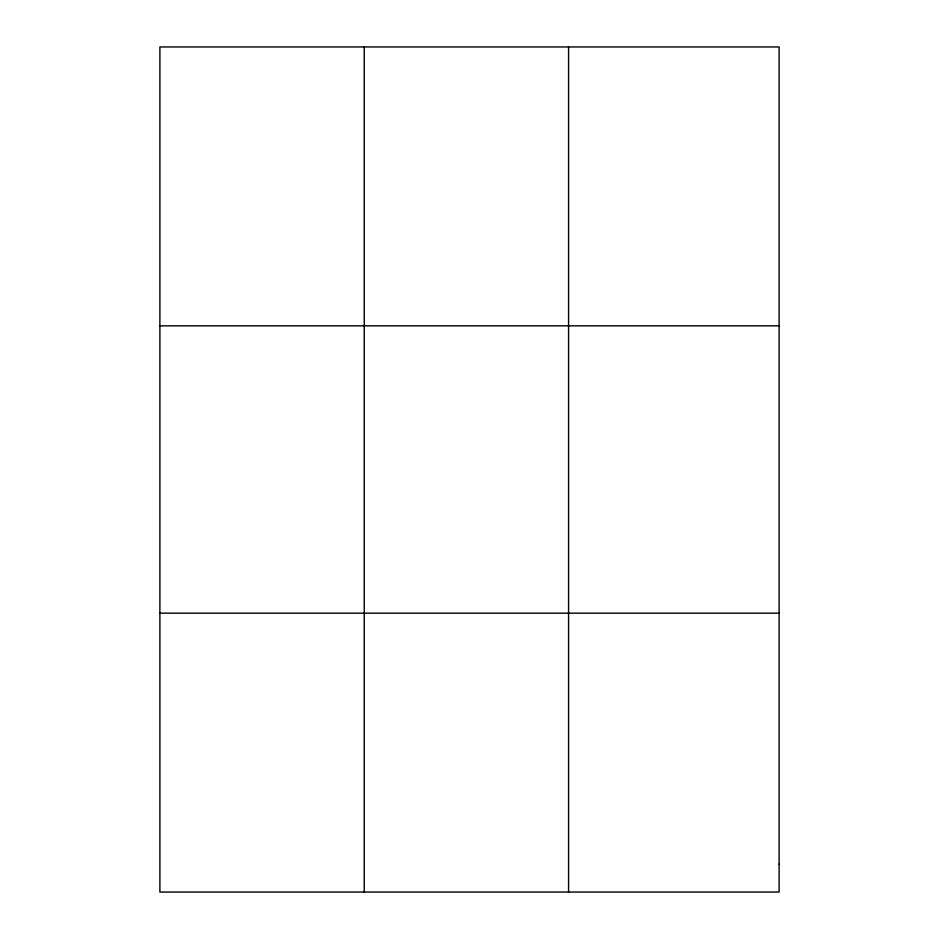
<?xml version="1.0" encoding="UTF-8"?>
<svg xmlns="http://www.w3.org/2000/svg" width="939" height="939" viewBox="0 0 939 939"><rect width="100%" height="100%" fill="white"/><g stroke="black" fill="none" stroke-linecap="round" stroke-linejoin="round"><path stroke-width="1.41" d="M364.238 892.05L364.238 46.95M568.576 892.05L568.576 46.95M159.888 325.833L779.112 325.833M159.888 613.167L779.112 613.167M779.112 864.162L779.112 892.05L159.888 892.05L159.888 46.95L779.112 46.95L779.112 864.162"/></g></svg>
